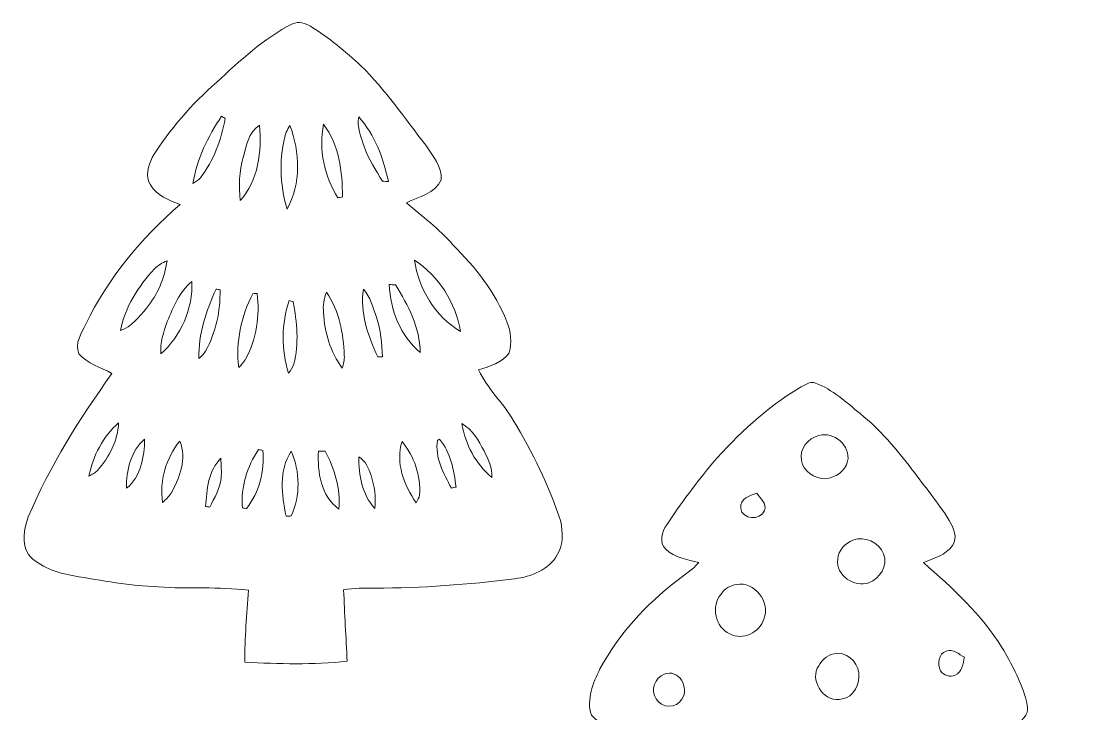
# Model space of a CAD drawing. Header units: centimetres. Extents: x -12.7 to 12.7, y -16.1 to 16.1.
# Drawn here: x -12.68 to 12.65, y -0.52 to 16.07 of the extents above; entities that cross this region are included whole.
import ezdxf

# ---------------------------------------------------------------- set-up
doc = ezdxf.new("R2010")
doc.units = ezdxf.units.CM
doc.header["$MEASUREMENT"] = 0
doc.layers.add('Layer 1', color=7, linetype='Continuous')

msp = doc.modelspace()

# ---------------------------------------------------------------- linework, layer by layer
at = {"layer": 'Layer 1', "color": 8, "lineweight": 9}
for points, knots in [([(-6.18095, 16.00177), (-6.0349, 16.06598), (-5.8758, 16.02329), (-5.74809, 15.94321), (-5.74809, 15.94321), (-5.31136, 15.67545), (-4.91836, 15.34278), (-4.53983, 14.99918), (-4.53983, 14.99918), (-3.95281, 14.4245), (-3.49349, 13.73941), (-2.98726, 13.09629), (-2.98726, 13.09629), (-2.82886, 12.8437), (-2.58862, 12.59217), (-2.62072, 12.26938), (-2.62072, 12.26938), (-2.76465, 11.93107), (-3.15553, 11.86686), (-3.45081, 11.71764), (-3.45081, 11.71764), (-3.07122, 11.39202), (-2.66517, 11.09216), (-2.33744, 10.71046), (-2.33744, 10.71046), (-1.80616, 10.17706), (-1.31862, 9.57591), (-1.04451, 8.86683), (-1.04451, 8.86683), (-0.94996, 8.63577), (-0.92774, 8.36941), (-0.98842, 8.12847), (-0.98842, 8.12847), (-1.15599, 7.89211), (-1.45761, 7.79721), (-1.72466, 7.7203), (-1.72466, 7.7203), (-1.51582, 7.27439), (-1.14223, 6.9329), (-0.89211, 6.51204), (-0.89211, 6.51204), (-0.43244, 5.7444), (-0.02957, 4.93831), (0.24384, 4.08422), (0.24384, 4.08422), (0.28405, 3.82669), (0.31263, 3.53565), (0.1694, 3.30211), (0.1694, 3.30211), (-0.03592, 2.93523), (-0.4596, 2.76166), (-0.86036, 2.71827), (-0.86036, 2.71827), (-1.96984, 2.5768), (-3.08744, 2.49355), (-4.2061, 2.49461), (-4.2061, 2.49461), (-4.45587, 2.48473), (-4.71057, 2.50801), (-4.95576, 2.44839), (-4.95576, 2.44839), (-4.93282, 1.87971), (-4.89755, 1.31174), (-4.87179, 0.74342), (-4.87179, 0.74342), (-5.68354, 0.65769), (-6.50762, 0.67392), (-7.32184, 0.72225), (-7.32184, 0.72225), (-7.33066, 1.29657), (-7.26821, 1.86913), (-7.2347, 2.44204), (-7.2347, 2.44204), (-7.94978, 2.53623), (-8.67439, 2.46991), (-9.39264, 2.52283), (-9.39264, 2.52283), (-10.07527, 2.54682), (-10.74766, 2.67558), (-11.42006, 2.78635), (-11.42006, 2.78635), (-11.81552, 2.85444), (-12.22756, 2.99026), (-12.50449, 3.29541), (-12.50449, 3.29541), (-12.67806, 3.55999), (-12.60257, 3.91665), (-12.50767, 4.19676), (-12.50767, 4.19676), (-11.99508, 5.42478), (-11.27436, 6.5519), (-10.50319, 7.6314), (-10.50319, 7.6314), (-10.772, 7.77463), (-11.09374, 7.86388), (-11.29411, 8.10448), (-11.29411, 8.10448), (-11.40524, 8.35142), (-11.23202, 8.59343), (-11.13219, 8.81427), (-11.13219, 8.81427), (-10.59209, 9.91634), (-9.79657, 10.87379), (-8.87371, 11.67636), (-8.87371, 11.67636), (-9.13582, 11.78431), (-9.43109, 11.88591), (-9.58314, 12.1445), (-9.58314, 12.1445), (-9.70944, 12.34805), (-9.63712, 12.6017), (-9.5401, 12.80208), (-9.5401, 12.80208), (-9.12488, 13.48047), (-8.5876, 14.07878), (-7.99564, 14.60759), (-7.99564, 14.60759), (-7.43084, 15.12053), (-6.86922, 15.65605), (-6.18095, 16.00177), (-6.18095, 16.00177), (-6.18095, 16.00177), (-6.18095, 16.00177), (-6.18095, 16.00177)], [0, 0, 0, 0, 0.03125, 0.03125, 0.03125, 0.03125, 0.0625, 0.0625, 0.0625, 0.0625, 0.09375, 0.09375, 0.09375, 0.09375, 0.125, 0.125, 0.125, 0.125, 0.15625, 0.15625, 0.15625, 0.15625, 0.1875, 0.1875, 0.1875, 0.1875, 0.21875, 0.21875, 0.21875, 0.21875, 0.25, 0.25, 0.25, 0.25, 0.28125, 0.28125, 0.28125, 0.28125, 0.3125, 0.3125, 0.3125, 0.3125, 0.34375, 0.34375, 0.34375, 0.34375, 0.375, 0.375, 0.375, 0.375, 0.40625, 0.40625, 0.40625, 0.40625, 0.4375, 0.4375, 0.4375, 0.4375, 0.46875, 0.46875, 0.46875, 0.46875, 0.5, 0.5, 0.5, 0.5, 0.53125, 0.53125, 0.53125, 0.53125, 0.5625, 0.5625, 0.5625, 0.5625, 0.59375, 0.59375, 0.59375, 0.59375, 0.625, 0.625, 0.625, 0.625, 0.65625, 0.65625, 0.65625, 0.65625, 0.6875, 0.6875, 0.6875, 0.6875, 0.71875, 0.71875, 0.71875, 0.71875, 0.75, 0.75, 0.75, 0.75, 0.78125, 0.78125, 0.78125, 0.78125, 0.8125, 0.8125, 0.8125, 0.8125, 0.84375, 0.84375, 0.84375, 0.84375, 0.875, 0.875, 0.875, 0.875, 0.90625, 0.90625, 0.90625, 0.90625, 0.9375, 0.9375, 0.9375, 0.9375, 1, 1, 1, 1]), ([(-7.87852, 13.7895), (-8.20307, 13.30232), (-8.47154, 12.76504), (-8.56502, 12.18189), (-8.56502, 12.18189), (-8.50188, 12.2214), (-8.4345, 12.25774), (-8.38511, 12.31489), (-8.38511, 12.31489), (-8.0662, 12.72658), (-7.88628, 13.22753), (-7.79279, 13.73553), (-7.79279, 13.73553), (-7.81396, 13.74893), (-7.857, 13.7761), (-7.87852, 13.7895), (-7.87852, 13.7895), (-7.87852, 13.7895), (-7.87852, 13.7895), (-7.87852, 13.7895)], [0, 0, 0, 0, 0.16666667, 0.16666667, 0.16666667, 0.16666667, 0.33333333, 0.33333333, 0.33333333, 0.33333333, 0.5, 0.5, 0.5, 0.5, 0.66666667, 0.66666667, 0.66666667, 0.66666667, 1, 1, 1, 1]), ([(-4.59522, 13.77469), (-4.64037, 13.5295), (-4.53912, 13.29209), (-4.46575, 13.06349), (-4.46575, 13.06349), (-4.36521, 12.76433), (-4.18282, 12.50363), (-4.02442, 12.2334), (-4.02442, 12.2334), (-3.97786, 12.23199), (-3.93058, 12.23093), (-3.88366, 12.22952), (-3.88366, 12.22952), (-4.00467, 12.7862), (-4.20928, 13.34465), (-4.59522, 13.77469), (-4.59522, 13.77469), (-4.59522, 13.77469), (-4.59522, 13.77469), (-4.59522, 13.77469)], [0, 0, 0, 0, 0.16666667, 0.16666667, 0.16666667, 0.16666667, 0.33333333, 0.33333333, 0.33333333, 0.33333333, 0.5, 0.5, 0.5, 0.5, 0.66666667, 0.66666667, 0.66666667, 0.66666667, 1, 1, 1, 1]), ([(-7.36029, 12.8056), (-7.46471, 12.46976), (-7.45836, 12.11839), (-7.43472, 11.77126), (-7.43472, 11.77126), (-6.99693, 12.24786), (-6.91014, 12.95342), (-6.974, 13.57395), (-6.974, 13.57395), (-7.23399, 13.40709), (-7.28268, 13.08007), (-7.36029, 12.8056), (-7.36029, 12.8056), (-7.36029, 12.8056), (-7.36029, 12.8056), (-7.36029, 12.8056)], [0, 0, 0, 0, 0.2, 0.2, 0.2, 0.2, 0.4, 0.4, 0.4, 0.4, 0.6, 0.6, 0.6, 0.6, 1, 1, 1, 1]), ([(-6.24163, 13.57078), (-6.27303, 13.51822), (-6.3076, 13.46671), (-6.33053, 13.40956), (-6.33053, 13.40956), (-6.51009, 12.8116), (-6.48681, 12.16143), (-6.31042, 11.56559), (-6.31042, 11.56559), (-5.9714, 12.17166), (-5.99857, 12.93754), (-6.24163, 13.57078), (-6.24163, 13.57078), (-6.24163, 13.57078), (-6.24163, 13.57078), (-6.24163, 13.57078)], [0, 0, 0, 0, 0.2, 0.2, 0.2, 0.2, 0.4, 0.4, 0.4, 0.4, 0.6, 0.6, 0.6, 0.6, 1, 1, 1, 1]), ([(-5.09157, 11.83547), (-5.06512, 11.84146), (-5.01149, 11.85346), (-4.98468, 11.85981), (-4.98468, 11.85981), (-4.98221, 12.46341), (-5.06582, 13.09982), (-5.43694, 13.59865), (-5.43694, 13.59865), (-5.55901, 12.98905), (-5.41366, 12.35864), (-5.09157, 11.83547), (-5.09157, 11.83547), (-5.09157, 11.83547), (-5.09157, 11.83547), (-5.09157, 11.83547)], [0, 0, 0, 0, 0.2, 0.2, 0.2, 0.2, 0.4, 0.4, 0.4, 0.4, 0.6, 0.6, 0.6, 0.6, 1, 1, 1, 1]), ([(-9.48507, 10.13507), (-9.87242, 9.72267), (-10.19133, 9.2189), (-10.30175, 8.65763), (-10.30175, 8.65763), (-10.03329, 8.75077), (-9.85549, 8.98961), (-9.67663, 9.19668), (-9.67663, 9.19668), (-9.40993, 9.51876), (-9.24306, 9.91846), (-9.18521, 10.33156), (-9.18521, 10.33156), (-9.29386, 10.28112), (-9.40287, 10.22432), (-9.48507, 10.13507), (-9.48507, 10.13507), (-9.48507, 10.13507), (-9.48507, 10.13507), (-9.48507, 10.13507)], [0, 0, 0, 0, 0.16666667, 0.16666667, 0.16666667, 0.16666667, 0.33333333, 0.33333333, 0.33333333, 0.33333333, 0.5, 0.5, 0.5, 0.5, 0.66666667, 0.66666667, 0.66666667, 0.66666667, 1, 1, 1, 1]), ([(-3.2596, 10.34814), (-3.16012, 9.65705), (-2.76465, 8.99489), (-2.15435, 8.64035), (-2.15435, 8.64035), (-2.27323, 9.32297), (-2.67857, 9.96573), (-3.2596, 10.34814), (-3.2596, 10.34814), (-3.2596, 10.34814), (-3.2596, 10.34814), (-3.2596, 10.34814)], [0, 0, 0, 0, 0.25, 0.25, 0.25, 0.25, 0.5, 0.5, 0.5, 0.5, 1, 1, 1, 1]), ([(-9.17851, 8.87424), (-9.2607, 8.62554), (-9.36195, 8.36836), (-9.33091, 8.10095), (-9.33091, 8.10095), (-8.85395, 8.5324), (-8.55479, 9.18539), (-8.5936, 9.83486), (-8.5936, 9.83486), (-8.88746, 9.58897), (-9.03775, 9.22032), (-9.17851, 8.87424), (-9.17851, 8.87424), (-9.17851, 8.87424), (-9.17851, 8.87424), (-9.17851, 8.87424)], [0, 0, 0, 0, 0.2, 0.2, 0.2, 0.2, 0.4, 0.4, 0.4, 0.4, 0.6, 0.6, 0.6, 0.6, 1, 1, 1, 1]), ([(-8.01081, 9.65353), (-8.24541, 9.13), (-8.43626, 8.57332), (-8.42215, 7.99124), (-8.42215, 7.99124), (-8.36288, 8.04415), (-8.30185, 8.09778), (-8.26022, 8.16657), (-8.26022, 8.16657), (-8.01469, 8.61354), (-7.90462, 9.12789), (-7.91415, 9.63624), (-7.91415, 9.63624), (-7.93814, 9.64047), (-7.98647, 9.64929), (-8.01081, 9.65353), (-8.01081, 9.65353), (-8.01081, 9.65353), (-8.01081, 9.65353), (-8.01081, 9.65353)], [0, 0, 0, 0, 0.16666667, 0.16666667, 0.16666667, 0.16666667, 0.33333333, 0.33333333, 0.33333333, 0.33333333, 0.5, 0.5, 0.5, 0.5, 0.66666667, 0.66666667, 0.66666667, 0.66666667, 1, 1, 1, 1]), ([(-4.48197, 9.65318), (-4.57193, 9.08943), (-4.37297, 8.53451), (-4.13731, 8.03181), (-4.13731, 8.03181), (-4.10838, 8.03145), (-4.05017, 8.03075), (-4.02125, 8.03039), (-4.02125, 8.03039), (-4.04136, 8.35107), (-4.06182, 8.67739), (-4.17224, 8.98184), (-4.17224, 8.98184), (-4.25091, 9.21467), (-4.31335, 9.4662), (-4.48197, 9.65318), (-4.48197, 9.65318), (-4.48197, 9.65318), (-4.48197, 9.65318), (-4.48197, 9.65318)], [0, 0, 0, 0, 0.16666667, 0.16666667, 0.16666667, 0.16666667, 0.33333333, 0.33333333, 0.33333333, 0.33333333, 0.5, 0.5, 0.5, 0.5, 0.66666667, 0.66666667, 0.66666667, 0.66666667, 1, 1, 1, 1]), ([(-3.86391, 9.76007), (-3.83604, 9.15294), (-3.60109, 8.53029), (-3.12131, 8.13729), (-3.12131, 8.13729), (-3.12484, 8.73032), (-3.41129, 9.26547), (-3.71645, 9.75477), (-3.71645, 9.75477), (-3.76584, 9.75655), (-3.81487, 9.7583), (-3.86391, 9.76007), (-3.86391, 9.76007), (-3.86391, 9.76007), (-3.86391, 9.76007), (-3.86391, 9.76007)], [0, 0, 0, 0, 0.2, 0.2, 0.2, 0.2, 0.4, 0.4, 0.4, 0.4, 0.6, 0.6, 0.6, 0.6, 1, 1, 1, 1]), ([(-7.12816, 9.54205), (-7.41356, 9.00265), (-7.54197, 8.38741), (-7.46753, 7.77745), (-7.46753, 7.77745), (-7.40333, 7.84025), (-7.3423, 7.90763), (-7.30067, 7.98771), (-7.30067, 7.98771), (-7.0375, 8.45973), (-6.96447, 9.01641), (-7.02409, 9.54875), (-7.02409, 9.54875), (-7.0502, 9.54699), (-7.10206, 9.54381), (-7.12816, 9.54205), (-7.12816, 9.54205), (-7.12816, 9.54205), (-7.12816, 9.54205), (-7.12816, 9.54205)], [0, 0, 0, 0, 0.16666667, 0.16666667, 0.16666667, 0.16666667, 0.33333333, 0.33333333, 0.33333333, 0.33333333, 0.5, 0.5, 0.5, 0.5, 0.66666667, 0.66666667, 0.66666667, 0.66666667, 1, 1, 1, 1]), ([(-6.25821, 9.37836), (-6.45189, 8.82344), (-6.44377, 8.19796), (-6.2755, 7.63811), (-6.2755, 7.63811), (-6.22434, 7.70443), (-6.16931, 7.77216), (-6.14814, 7.85506), (-6.14814, 7.85506), (-6.01479, 8.34507), (-6.08006, 8.85907), (-6.16084, 9.35225), (-6.16084, 9.35225), (-6.18519, 9.35896), (-6.23387, 9.37166), (-6.25821, 9.37836), (-6.25821, 9.37836), (-6.25821, 9.37836), (-6.25821, 9.37836), (-6.25821, 9.37836)], [0, 0, 0, 0, 0.16666667, 0.16666667, 0.16666667, 0.16666667, 0.33333333, 0.33333333, 0.33333333, 0.33333333, 0.5, 0.5, 0.5, 0.5, 0.66666667, 0.66666667, 0.66666667, 0.66666667, 1, 1, 1, 1]), ([(-5.36639, 9.57521), (-5.42424, 9.42069), (-5.45846, 9.25631), (-5.43412, 9.09049), (-5.43412, 9.09049), (-5.41966, 8.61424), (-5.26973, 8.14681), (-4.98927, 7.76052), (-4.98927, 7.76052), (-4.95752, 7.85859), (-4.93071, 7.96019), (-4.93917, 8.06426), (-4.93917, 8.06426), (-4.95928, 8.58885), (-5.06335, 9.13565), (-5.36639, 9.57521), (-5.36639, 9.57521), (-5.36639, 9.57521), (-5.36639, 9.57521), (-5.36639, 9.57521)], [0, 0, 0, 0, 0.16666667, 0.16666667, 0.16666667, 0.16666667, 0.33333333, 0.33333333, 0.33333333, 0.33333333, 0.5, 0.5, 0.5, 0.5, 0.66666667, 0.66666667, 0.66666667, 0.66666667, 1, 1, 1, 1]), ([(5.96025, 7.28533), (6.07878, 7.33895), (6.20543, 7.46313), (6.34513, 7.40245), (6.34513, 7.40245), (6.75435, 7.24617), (7.07961, 6.94208), (7.41475, 6.67008), (7.41475, 6.67008), (7.89171, 6.28944), (8.28611, 5.81813), (8.65476, 5.33482), (8.65476, 5.33482), (8.95815, 4.93124), (9.27989, 4.53966), (9.54906, 4.11139), (9.54906, 4.11139), (9.6503, 3.93606), (9.75931, 3.70146), (9.62314, 3.51449), (9.62314, 3.51449), (9.47003, 3.27883), (9.16841, 3.21075), (8.92817, 3.10315), (8.92817, 3.10315), (9.62384, 2.49461), (10.32129, 1.86349), (10.81024, 1.06903), (10.81024, 1.06903), (11.03884, 0.69085), (11.24098, 0.29257), (11.37609, -0.12936), (11.37609, -0.12936), (11.41278, -0.28281), (11.47416, -0.47649), (11.34046, -0.60172), (11.34046, -0.60172), (11.16019, -0.83738), (10.85433, -0.89347), (10.59822, -1.00812), (10.59822, -1.00812), (11.29425, -1.98885), (11.98146, -2.99285), (12.43548, -4.11257), (12.43548, -4.11257), (12.56813, -4.45441), (12.65103, -4.83047), (12.58577, -5.19595), (12.58577, -5.19595), (12.51415, -5.49687), (12.24569, -5.70148), (11.95147, -5.76181), (11.95147, -5.76181), (11.28508, -5.89092), (10.6155, -6.01263), (9.94029, -6.08248), (9.94029, -6.08248), (9.08198, -6.15127), (8.21944, -6.12764), (7.36078, -6.17385), (7.36078, -6.17385), (7.37383, -6.75523), (7.43909, -7.33661), (7.41369, -7.91869), (7.41369, -7.91869), (6.60759, -7.96349), (5.79691, -7.97337), (4.99152, -7.92539), (4.99152, -7.92539), (4.97353, -7.3419), (5.0148, -6.75946), (5.0402, -6.17738), (5.0402, -6.17738), (4.23164, -6.13857), (3.42201, -6.13681), (2.6138, -6.09977), (2.6138, -6.09977), (1.98233, -6.05426), (1.35861, -5.93714), (0.73702, -5.82389), (0.73702, -5.82389), (0.37789, -5.78121), (-0.01581, -5.54908), (-0.07896, -5.16455), (-0.07896, -5.16455), (-0.2116, -4.63468), (0.00712, -4.12068), (0.19163, -3.63491), (0.19163, -3.63491), (0.47279, -2.92477), (0.83897, -2.24673), (1.29441, -1.63289), (1.29441, -1.63289), (1.4715, -1.39512), (1.67047, -1.17181), (1.81546, -0.91182), (1.81546, -0.91182), (1.51701, -0.85714), (1.17905, -0.79364), (0.97691, -0.54457), (0.97691, -0.54457), (0.85485, -0.16287), (1.01713, 0.21989), (1.18328, 0.55997), (1.18328, 0.55997), (1.63131, 1.389), (2.27689, 2.1002), (3.02619, 2.66817), (3.02619, 2.66817), (3.19976, 2.81281), (3.39943, 2.92993), (3.54831, 3.1028), (3.54831, 3.1028), (3.27596, 3.17406), (2.97222, 3.22627), (2.75703, 3.42312), (2.75703, 3.42312), (2.59898, 3.58645), (2.65578, 3.84328), (2.78172, 4.00696), (2.78172, 4.00696), (3.1158, 4.52202), (3.49504, 5.00674), (3.87498, 5.48828), (3.87498, 5.48828), (4.48987, 6.16985), (5.16473, 6.81825), (5.96025, 7.28533), (5.96025, 7.28533), (5.96025, 7.28533), (5.96025, 7.28533), (5.96025, 7.28533)], [0, 0, 0, 0, 0.02941176, 0.02941176, 0.02941176, 0.02941176, 0.05882353, 0.05882353, 0.05882353, 0.05882353, 0.08823529, 0.08823529, 0.08823529, 0.08823529, 0.11764706, 0.11764706, 0.11764706, 0.11764706, 0.14705882, 0.14705882, 0.14705882, 0.14705882, 0.17647059, 0.17647059, 0.17647059, 0.17647059, 0.20588235, 0.20588235, 0.20588235, 0.20588235, 0.23529412, 0.23529412, 0.23529412, 0.23529412, 0.26470588, 0.26470588, 0.26470588, 0.26470588, 0.29411765, 0.29411765, 0.29411765, 0.29411765, 0.32352941, 0.32352941, 0.32352941, 0.32352941, 0.35294118, 0.35294118, 0.35294118, 0.35294118, 0.38235294, 0.38235294, 0.38235294, 0.38235294, 0.41176471, 0.41176471, 0.41176471, 0.41176471, 0.44117647, 0.44117647, 0.44117647, 0.44117647, 0.47058824, 0.47058824, 0.47058824, 0.47058824, 0.5, 0.5, 0.5, 0.5, 0.52941176, 0.52941176, 0.52941176, 0.52941176, 0.55882353, 0.55882353, 0.55882353, 0.55882353, 0.58823529, 0.58823529, 0.58823529, 0.58823529, 0.61764706, 0.61764706, 0.61764706, 0.61764706, 0.64705882, 0.64705882, 0.64705882, 0.64705882, 0.67647059, 0.67647059, 0.67647059, 0.67647059, 0.70588235, 0.70588235, 0.70588235, 0.70588235, 0.73529412, 0.73529412, 0.73529412, 0.73529412, 0.76470588, 0.76470588, 0.76470588, 0.76470588, 0.79411765, 0.79411765, 0.79411765, 0.79411765, 0.82352941, 0.82352941, 0.82352941, 0.82352941, 0.85294118, 0.85294118, 0.85294118, 0.85294118, 0.88235294, 0.88235294, 0.88235294, 0.88235294, 0.91176471, 0.91176471, 0.91176471, 0.91176471, 0.94117647, 0.94117647, 0.94117647, 0.94117647, 1, 1, 1, 1]), ([(-11.0574, 5.17607), (-10.98085, 5.21452), (-10.90041, 5.25156), (-10.84362, 5.31789), (-10.84362, 5.31789), (-10.5681, 5.63115), (-10.36066, 6.0245), (-10.34585, 6.44889), (-10.34585, 6.44889), (-10.71944, 6.12786), (-10.95651, 5.65408), (-11.0574, 5.17607), (-11.0574, 5.17607), (-11.0574, 5.17607), (-11.0574, 5.17607), (-11.0574, 5.17607)], [0, 0, 0, 0, 0.2, 0.2, 0.2, 0.2, 0.4, 0.4, 0.4, 0.4, 0.6, 0.6, 0.6, 0.6, 1, 1, 1, 1]), ([(-2.1226, 6.43408), (-2.03864, 5.93878), (-1.80016, 5.46111), (-1.40505, 5.14185), (-1.40505, 5.14185), (-1.38741, 5.36974), (-1.49642, 5.57894), (-1.59167, 5.77756), (-1.59167, 5.77756), (-1.72713, 6.02626), (-1.87107, 6.28626), (-2.1226, 6.43408), (-2.1226, 6.43408), (-2.1226, 6.43408), (-2.1226, 6.43408), (-2.1226, 6.43408)], [0, 0, 0, 0, 0.2, 0.2, 0.2, 0.2, 0.4, 0.4, 0.4, 0.4, 0.6, 0.6, 0.6, 0.6, 1, 1, 1, 1]), ([(6.42768, 6.14409), (6.16909, 6.0947), (5.94861, 5.81566), (6.00964, 5.54896), (6.00964, 5.54896), (6.04985, 5.2819), (6.32714, 5.10904), (6.58396, 5.11222), (6.58396, 5.11222), (6.82032, 5.13904), (7.05456, 5.28861), (7.11454, 5.53132), (7.11454, 5.53132), (7.19179, 5.89962), (6.78575, 6.25345), (6.42768, 6.14409), (6.42768, 6.14409), (6.42768, 6.14409), (6.42768, 6.14409), (6.42768, 6.14409)], [0, 0, 0, 0, 0.16666667, 0.16666667, 0.16666667, 0.16666667, 0.33333333, 0.33333333, 0.33333333, 0.33333333, 0.5, 0.5, 0.5, 0.5, 0.66666667, 0.66666667, 0.66666667, 0.66666667, 1, 1, 1, 1]), ([(-10.15746, 4.88291), (-9.80927, 5.16266), (-9.72566, 5.64174), (-9.72108, 6.06225), (-9.72108, 6.06225), (-10.05692, 5.77826), (-10.15817, 5.30448), (-10.15746, 4.88291), (-10.15746, 4.88291), (-10.15746, 4.88291), (-10.15746, 4.88291), (-10.15746, 4.88291)], [0, 0, 0, 0, 0.25, 0.25, 0.25, 0.25, 0.5, 0.5, 0.5, 0.5, 1, 1, 1, 1]), ([(-8.87794, 6.01321), (-9.21131, 5.60681), (-9.3683, 5.06847), (-9.29139, 4.54602), (-9.29139, 4.54602), (-9.21519, 4.61092), (-9.13758, 4.67759), (-9.08855, 4.76614), (-9.08855, 4.76614), (-8.87265, 5.13656), (-8.70861, 5.59164), (-8.87794, 6.01321), (-8.87794, 6.01321), (-8.87794, 6.01321), (-8.87794, 6.01321), (-8.87794, 6.01321)], [0, 0, 0, 0, 0.2, 0.2, 0.2, 0.2, 0.4, 0.4, 0.4, 0.4, 0.6, 0.6, 0.6, 0.6, 1, 1, 1, 1]), ([(-3.21621, 4.53755), (-3.18552, 4.59716), (-3.14671, 4.65502), (-3.13507, 4.72204), (-3.13507, 4.72204), (-3.10297, 5.18383), (-3.2663, 5.64879), (-3.55734, 6.00545), (-3.55734, 6.00545), (-3.7168, 5.49145), (-3.51536, 4.95595), (-3.21621, 4.53755), (-3.21621, 4.53755), (-3.21621, 4.53755), (-3.21621, 4.53755), (-3.21621, 4.53755)], [0, 0, 0, 0, 0.2, 0.2, 0.2, 0.2, 0.4, 0.4, 0.4, 0.4, 0.6, 0.6, 0.6, 0.6, 1, 1, 1, 1]), ([(-2.70891, 6.03473), (-2.77206, 5.61775), (-2.56004, 5.23851), (-2.37377, 4.88432), (-2.37377, 4.88432), (-2.34661, 4.89138), (-2.29193, 4.90549), (-2.26441, 4.91255), (-2.26441, 4.91255), (-2.30922, 5.31331), (-2.39282, 5.74087), (-2.65882, 6.05837), (-2.65882, 6.05837), (-2.67152, 6.05237), (-2.69621, 6.04038), (-2.70891, 6.03473), (-2.70891, 6.03473), (-2.70891, 6.03473), (-2.70891, 6.03473), (-2.70891, 6.03473)], [0, 0, 0, 0, 0.16666667, 0.16666667, 0.16666667, 0.16666667, 0.33333333, 0.33333333, 0.33333333, 0.33333333, 0.5, 0.5, 0.5, 0.5, 0.66666667, 0.66666667, 0.66666667, 0.66666667, 1, 1, 1, 1]), ([(-8.26516, 4.45041), (-8.23906, 4.44582), (-8.1872, 4.4363), (-8.16145, 4.43136), (-8.16145, 4.43136), (-8.05491, 4.65396), (-7.91415, 4.86845), (-7.89192, 5.12104), (-7.89192, 5.12104), (-7.86864, 5.28085), (-7.89722, 5.44453), (-7.89334, 5.60434), (-7.89334, 5.60434), (-8.19955, 5.31224), (-8.22812, 4.84622), (-8.26516, 4.45041)], [0, 0, 0, 0, 0.2, 0.2, 0.2, 0.2, 0.4, 0.4, 0.4, 0.4, 0.6, 0.6, 0.6, 0.6, 1, 1, 1, 1]), ([(-6.99552, 5.81248), (-7.26363, 5.4015), (-7.42732, 4.90831), (-7.37616, 4.41337), (-7.37616, 4.41337), (-7.35217, 4.40913), (-7.30349, 4.40103), (-7.2795, 4.39714), (-7.2795, 4.39714), (-6.98035, 4.79543), (-6.83606, 5.29109), (-6.89109, 5.79096), (-6.89109, 5.79096), (-6.9172, 5.79625), (-6.96941, 5.80719), (-6.99552, 5.81248), (-6.99552, 5.81248), (-6.99552, 5.81248), (-6.99552, 5.81248), (-6.99552, 5.81248)], [0, 0, 0, 0, 0.16666667, 0.16666667, 0.16666667, 0.16666667, 0.33333333, 0.33333333, 0.33333333, 0.33333333, 0.5, 0.5, 0.5, 0.5, 0.66666667, 0.66666667, 0.66666667, 0.66666667, 1, 1, 1, 1]), ([(-6.21023, 5.7698), (-6.51574, 5.31014), (-6.44095, 4.7291), (-6.33512, 4.21863), (-6.33512, 4.21863), (-6.30337, 4.21898), (-6.24022, 4.21934), (-6.20882, 4.2197), (-6.20882, 4.2197), (-5.98939, 4.709), (-5.99504, 5.28049), (-6.21023, 5.7698), (-6.21023, 5.7698), (-6.21023, 5.7698), (-6.21023, 5.7698), (-6.21023, 5.7698)], [0, 0, 0, 0, 0.2, 0.2, 0.2, 0.2, 0.4, 0.4, 0.4, 0.4, 0.6, 0.6, 0.6, 0.6, 1, 1, 1, 1]), ([(-5.55795, 5.77191), (-5.58829, 5.27732), (-5.50009, 4.69559), (-5.06935, 4.38655), (-5.06935, 4.38655), (-5.0309, 4.87162), (-5.16777, 5.35246), (-5.39849, 5.77509), (-5.39849, 5.77509), (-5.45176, 5.77438), (-5.50503, 5.77297), (-5.55795, 5.77191), (-5.55795, 5.77191), (-5.55795, 5.77191), (-5.55795, 5.77191), (-5.55795, 5.77191)], [0, 0, 0, 0, 0.2, 0.2, 0.2, 0.2, 0.4, 0.4, 0.4, 0.4, 0.6, 0.6, 0.6, 0.6, 1, 1, 1, 1]), ([(-4.59063, 5.63433), (-4.59769, 5.19724), (-4.51231, 4.73474), (-4.20787, 4.40103), (-4.20787, 4.40103), (-4.17964, 4.66736), (-4.21669, 4.93759), (-4.29959, 5.19089), (-4.29959, 5.19089), (-4.3518, 5.36234), (-4.43117, 5.53767), (-4.59063, 5.63433), (-4.59063, 5.63433), (-4.59063, 5.63433), (-4.59063, 5.63433), (-4.59063, 5.63433)], [0, 0, 0, 0, 0.2, 0.2, 0.2, 0.2, 0.4, 0.4, 0.4, 0.4, 0.6, 0.6, 0.6, 0.6, 1, 1, 1, 1]), ([(4.55654, 4.40737), (4.57842, 4.12797), (5.03068, 4.10186), (5.12064, 4.34951), (5.12064, 4.34951), (5.19013, 4.52625), (5.01798, 4.63844), (4.9379, 4.76545), (4.9379, 4.76545), (4.77103, 4.71993), (4.52762, 4.62538), (4.55654, 4.40737), (4.55654, 4.40737), (4.55654, 4.40737), (4.55654, 4.40737), (4.55654, 4.40737)], [0, 0, 0, 0, 0.2, 0.2, 0.2, 0.2, 0.4, 0.4, 0.4, 0.4, 0.6, 0.6, 0.6, 0.6, 1, 1, 1, 1]), ([(7.23871, 3.64255), (7.05598, 3.55823), (6.89158, 3.40054), (6.87888, 3.18711), (6.87888, 3.18711), (6.82526, 2.79658), (7.27152, 2.4939), (7.62359, 2.62196), (7.62359, 2.62196), (7.88853, 2.7225), (8.08785, 3.03224), (7.97496, 3.31481), (7.97496, 3.31481), (7.86101, 3.59351), (7.52905, 3.74873), (7.23871, 3.64255), (7.23871, 3.64255), (7.23871, 3.64255), (7.23871, 3.64255), (7.23871, 3.64255)], [0, 0, 0, 0, 0.16666667, 0.16666667, 0.16666667, 0.16666667, 0.33333333, 0.33333333, 0.33333333, 0.33333333, 0.5, 0.5, 0.5, 0.5, 0.66666667, 0.66666667, 0.66666667, 0.66666667, 1, 1, 1, 1]), ([(4.45177, 2.58104), (4.30925, 2.55105), (4.15685, 2.48508), (4.08382, 2.35138), (4.08382, 2.35138), (3.8337, 2.0688), (3.94624, 1.54563), (4.29584, 1.39888), (4.29584, 1.39888), (4.595, 1.22425), (5.01057, 1.43345), (5.10899, 1.74989), (5.10899, 1.74989), (5.2748, 2.14994), (4.88498, 2.66641), (4.45177, 2.58104), (4.45177, 2.58104), (4.45177, 2.58104), (4.45177, 2.58104), (4.45177, 2.58104)], [0, 0, 0, 0, 0.16666667, 0.16666667, 0.16666667, 0.16666667, 0.33333333, 0.33333333, 0.33333333, 0.33333333, 0.5, 0.5, 0.5, 0.5, 0.66666667, 0.66666667, 0.66666667, 0.66666667, 1, 1, 1, 1]), ([(9.47533, 0.98578), (9.28588, 0.92616), (9.26084, 0.66898), (9.33845, 0.51482), (9.33845, 0.51482), (9.41183, 0.40581), (9.56916, 0.3469), (9.69087, 0.41145), (9.69087, 0.41145), (9.85491, 0.48236), (9.87573, 0.69156), (9.91348, 0.83973), (9.91348, 0.83973), (9.77766, 0.90146), (9.6376, 1.0581), (9.47533, 0.98578), (9.47533, 0.98578), (9.47533, 0.98578), (9.47533, 0.98578), (9.47533, 0.98578)], [0, 0, 0, 0, 0.16666667, 0.16666667, 0.16666667, 0.16666667, 0.33333333, 0.33333333, 0.33333333, 0.33333333, 0.5, 0.5, 0.5, 0.5, 0.66666667, 0.66666667, 0.66666667, 0.66666667, 1, 1, 1, 1]), ([(6.7801, 0.91804), (6.59595, 0.89053), (6.46931, 0.73107), (6.38817, 0.5755), (6.38817, 0.5755), (6.22377, 0.21743), (6.58713, -0.26235), (6.98083, -0.16111), (6.98083, -0.16111), (7.25847, -0.11771), (7.42322, 0.20402), (7.37912, 0.46684), (7.37912, 0.46684), (7.35019, 0.74765), (7.06762, 0.98719), (6.7801, 0.91804), (6.7801, 0.91804), (6.7801, 0.91804), (6.7801, 0.91804), (6.7801, 0.91804)], [0, 0, 0, 0, 0.16666667, 0.16666667, 0.16666667, 0.16666667, 0.33333333, 0.33333333, 0.33333333, 0.33333333, 0.5, 0.5, 0.5, 0.5, 0.66666667, 0.66666667, 0.66666667, 0.66666667, 1, 1, 1, 1]), ([(2.7221, 0.43368), (2.50796, 0.35642), (2.37285, 0.03574), (2.53231, -0.1537), (2.53231, -0.1537), (2.64131, -0.39394), (3.02267, -0.39359), (3.14332, -0.16428), (3.14332, -0.16428), (3.33876, 0.10383), (3.06747, 0.57408), (2.7221, 0.43368), (2.7221, 0.43368), (2.7221, 0.43368), (2.7221, 0.43368), (2.7221, 0.43368)], [0, 0, 0, 0, 0.2, 0.2, 0.2, 0.2, 0.4, 0.4, 0.4, 0.4, 0.6, 0.6, 0.6, 0.6, 1, 1, 1, 1])]:
    msp.add_open_spline(points, degree=3, knots=knots, dxfattribs=at)

doc.saveas('drawing.dxf')
